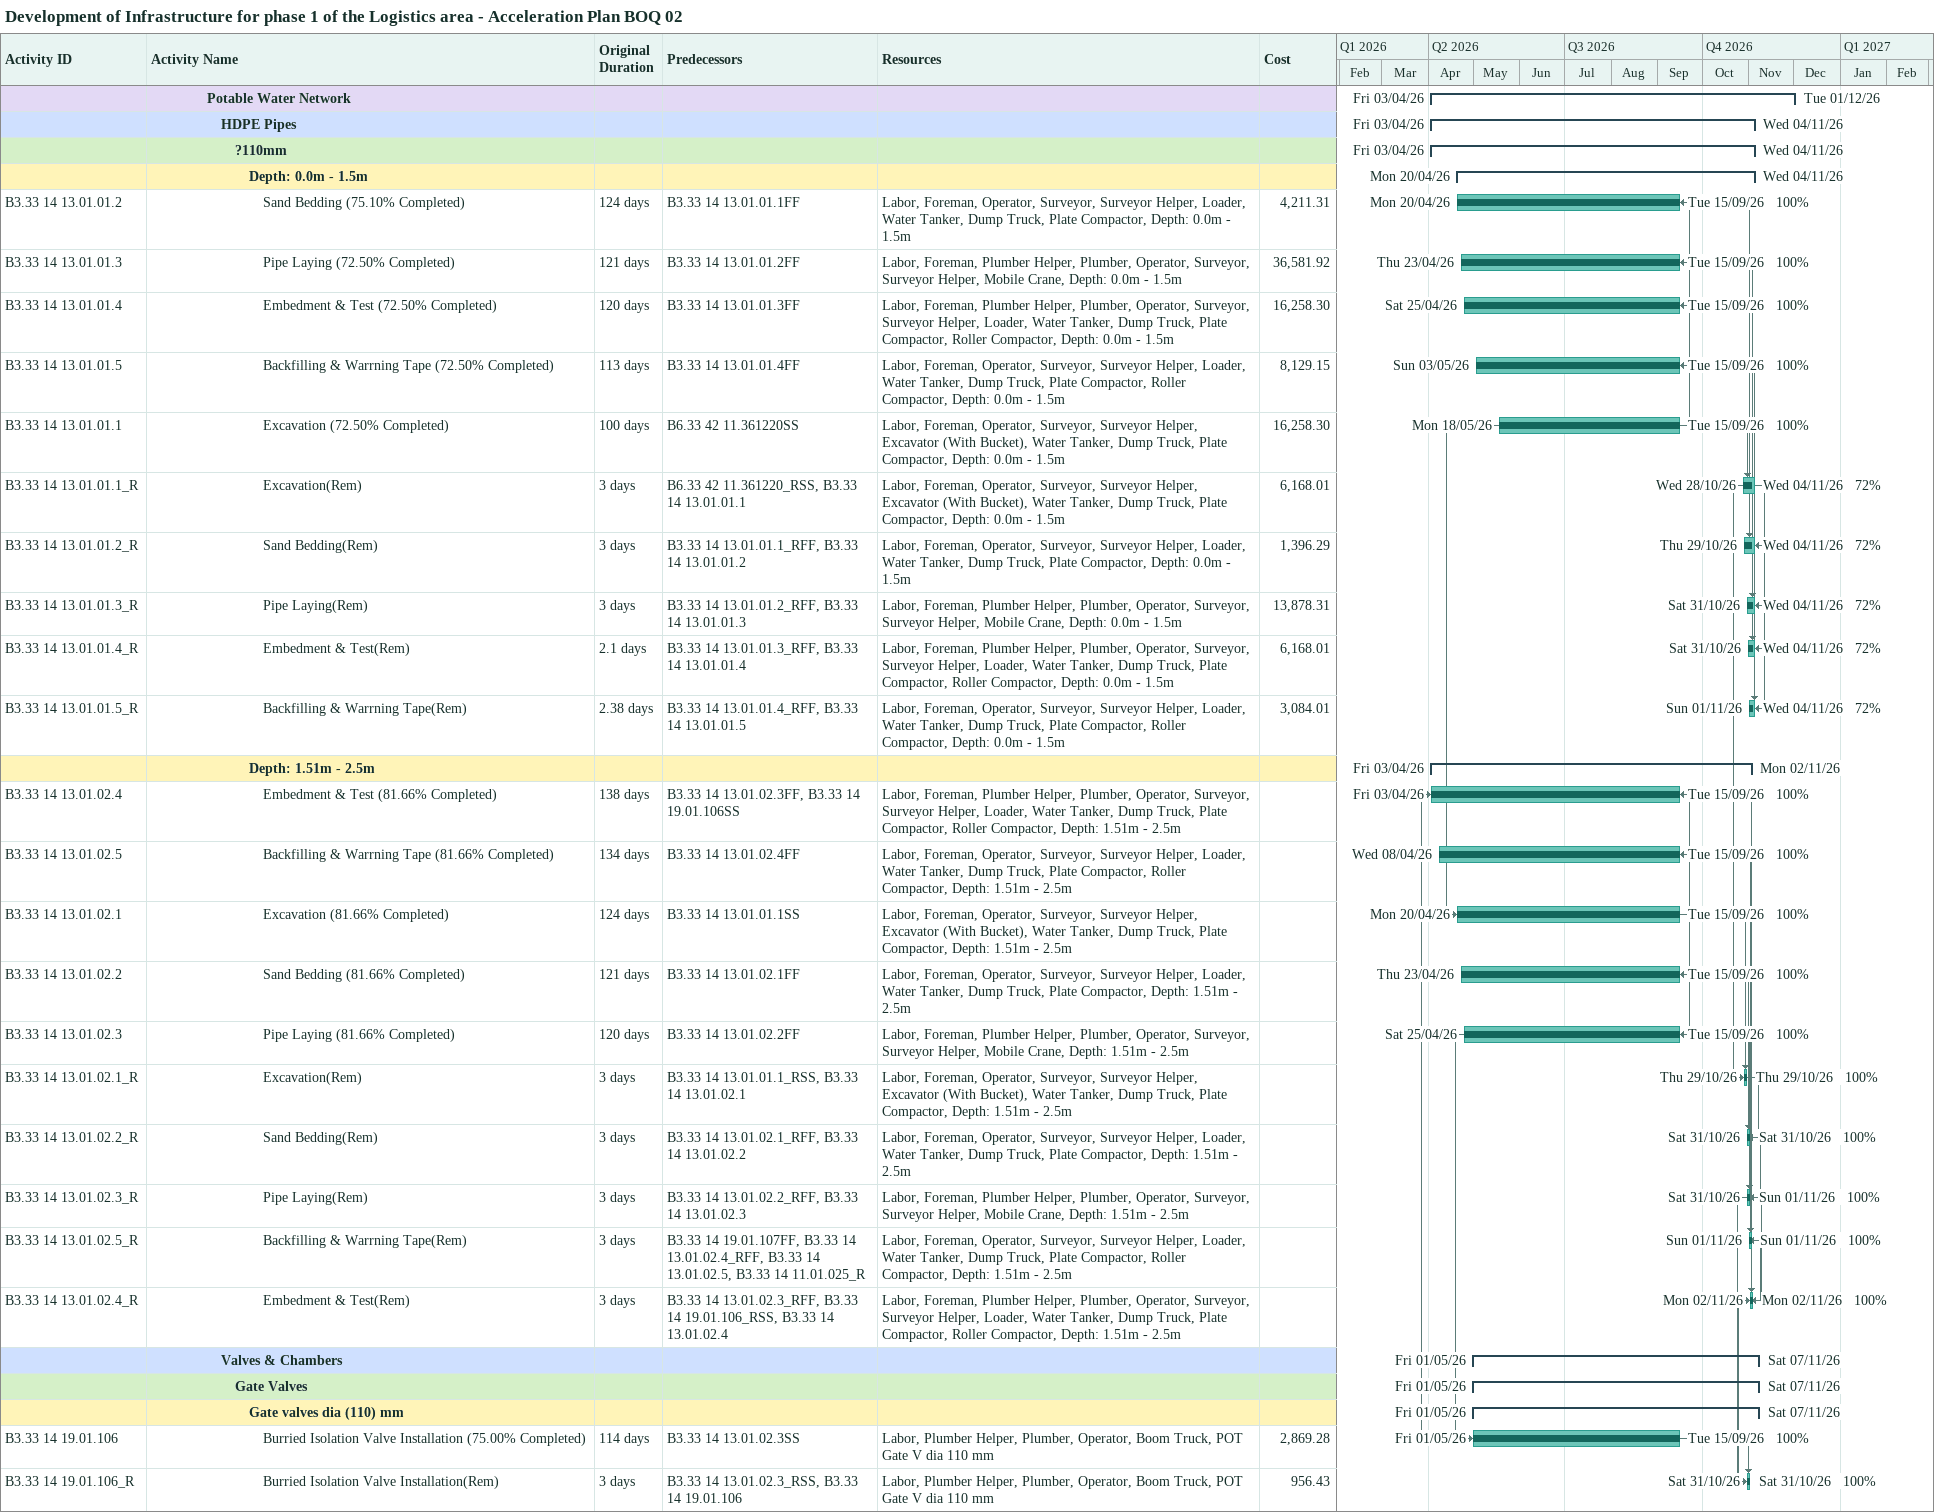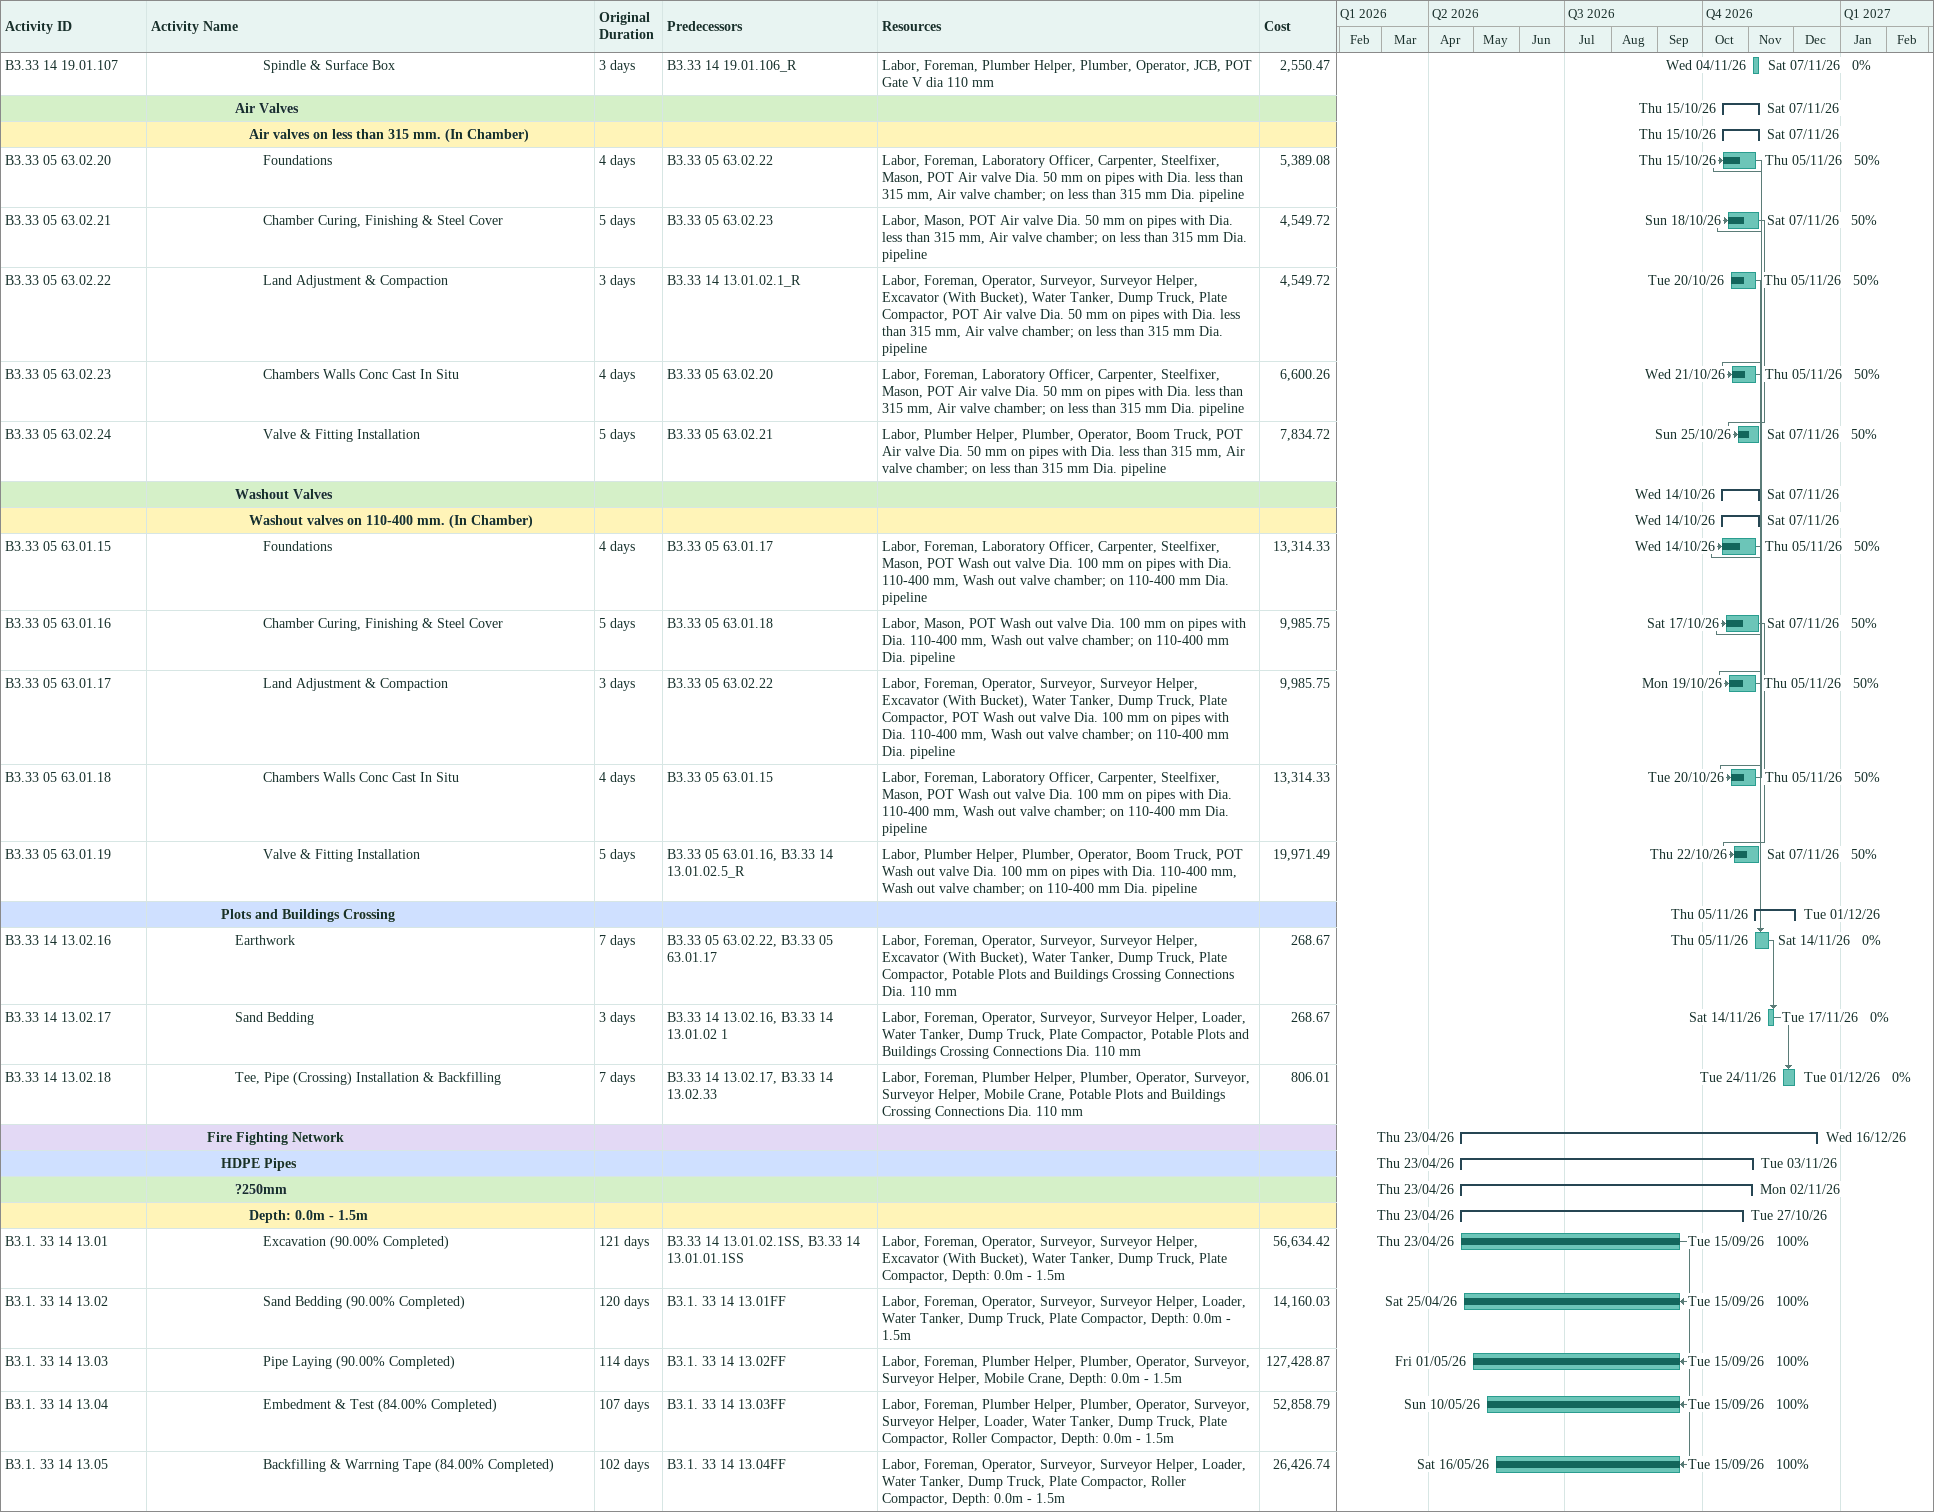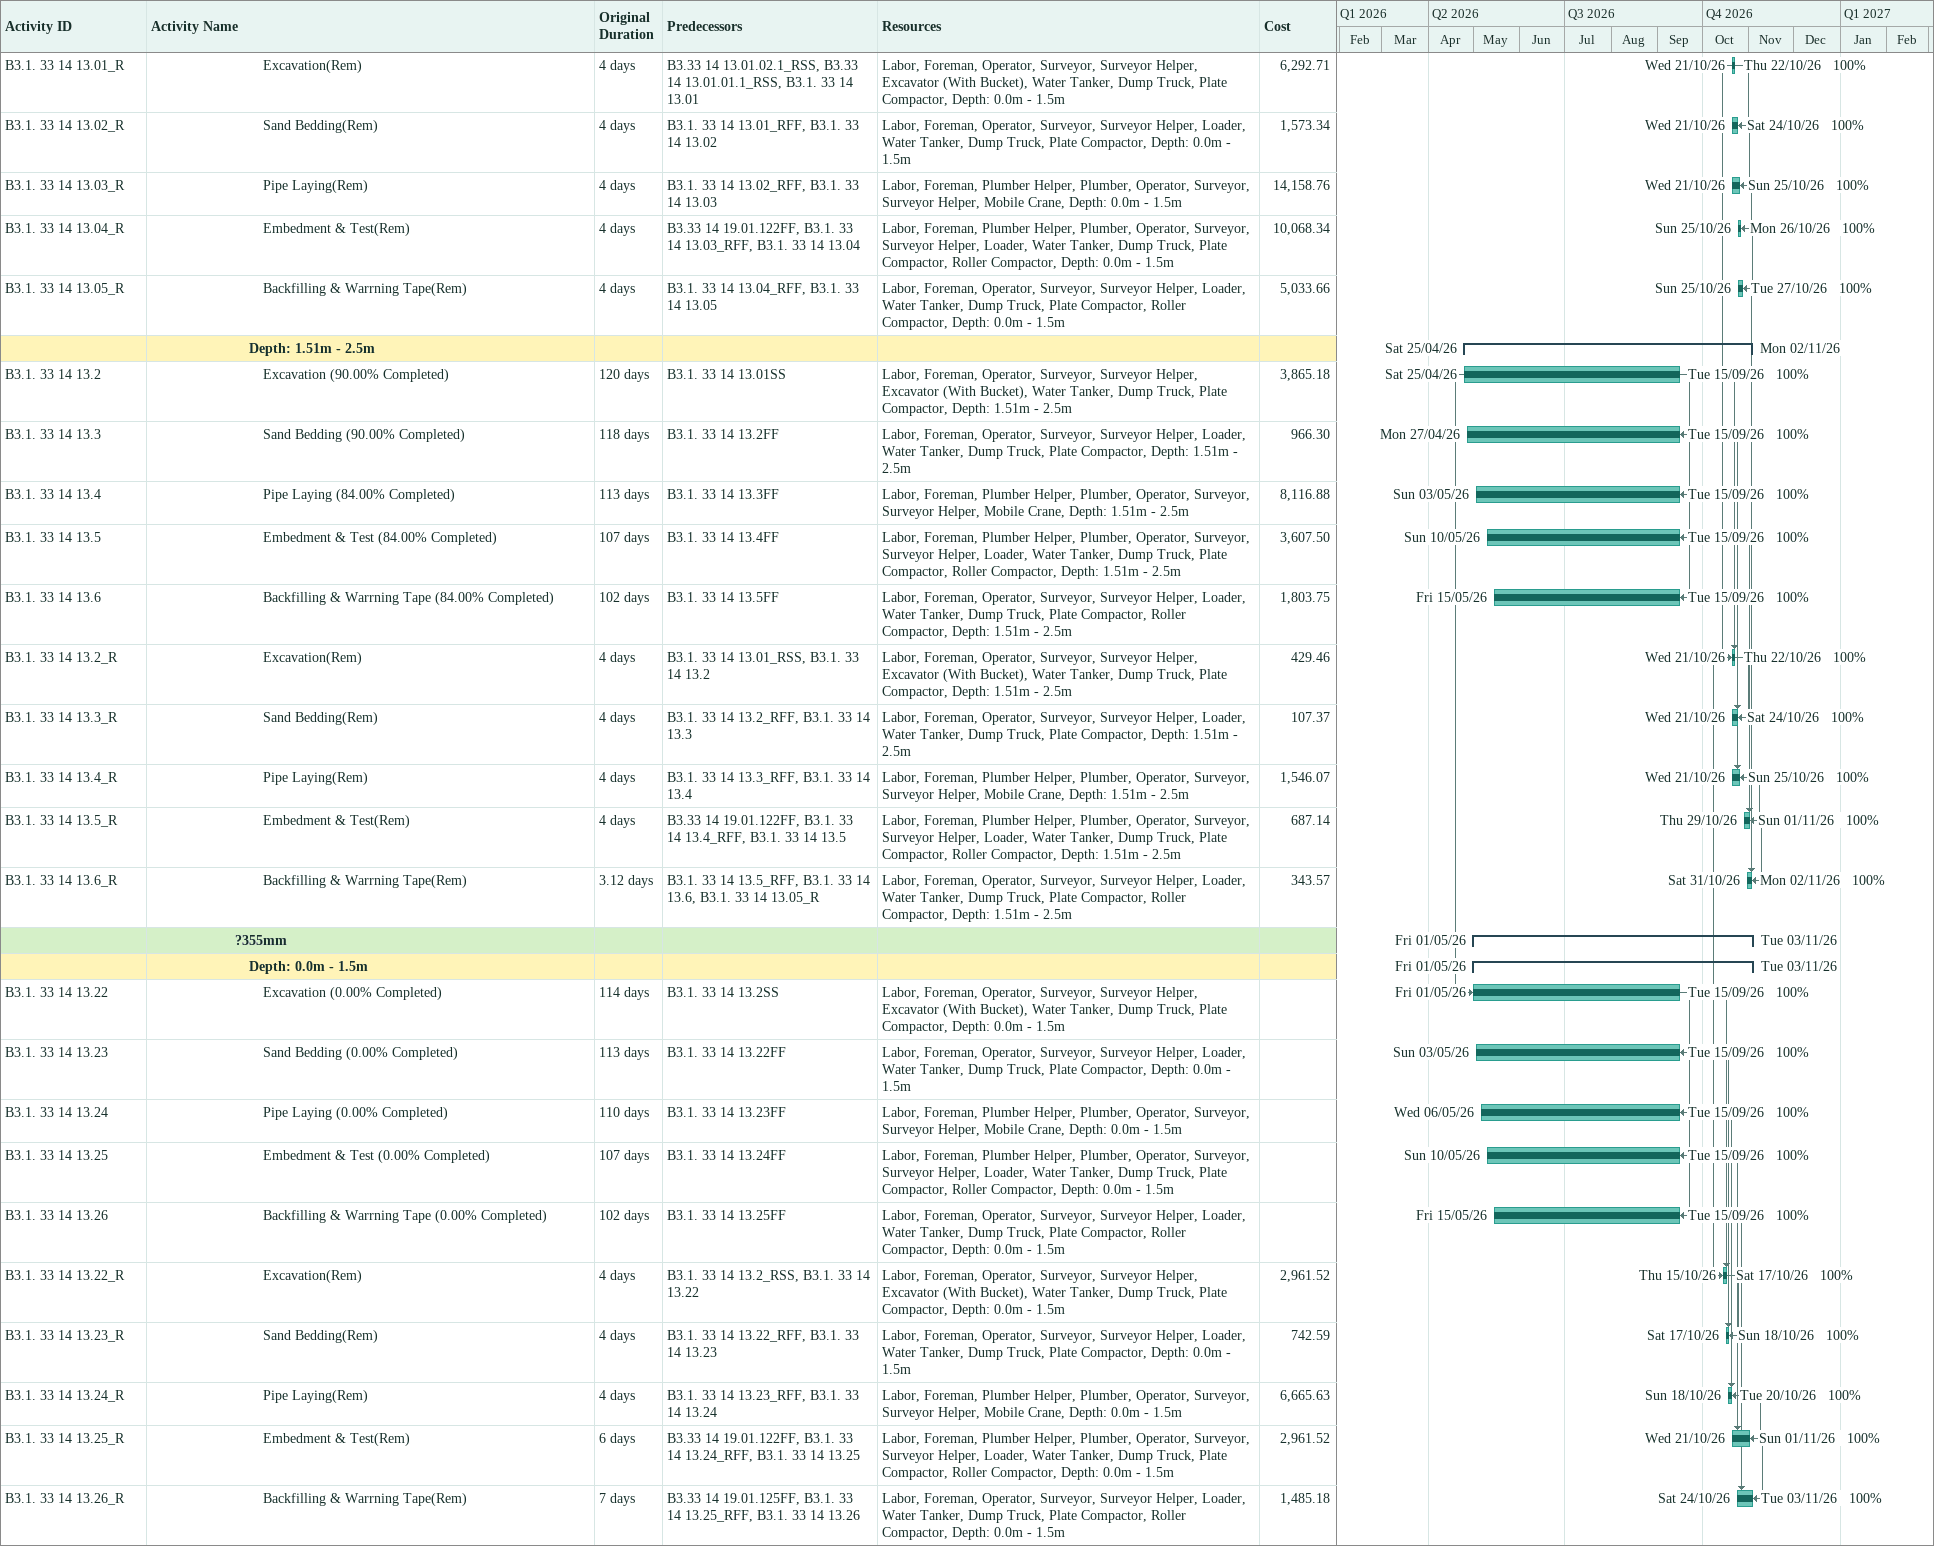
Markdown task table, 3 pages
Development of Infrastructure for phase 1 of the Logistics area - Acceleration Plan BOQ 02

| ID | Level | Task | Original duration | Start | Finish | Predecessors | Resources | % complete | Cost |
|---|---|---|---|---|---|---|---|---|---|
|  | 5 | **Potable Water Network** |  | 2026-04-03 | 2026-12-01 |  |  |  |  |
|  | 6 | **HDPE Pipes** |  | 2026-04-03 | 2026-11-04 |  |  |  |  |
|  | 7 | **?110mm** |  | 2026-04-03 | 2026-11-04 |  |  |  |  |
|  | 8 | **Depth: 0.0m - 1.5m** |  | 2026-04-20 | 2026-11-04 |  |  |  |  |
| B3.33 14 13.01.01.2 | 9 | Sand Bedding (75.10% Completed) | 124d | 2026-04-20 | 2026-09-15 | B3.33 14 13.01.01.1FF | Labor, Foreman, Operator, Surveyor, Surveyor Helper, Loader, Water Tanker, Dump Truck, Plate Compactor, Depth: 0.0m - 1.5m | 100 | 4211.31 |
| B3.33 14 13.01.01.3 | 9 | Pipe Laying (72.50% Completed) | 121d | 2026-04-23 | 2026-09-15 | B3.33 14 13.01.01.2FF | Labor, Foreman, Plumber Helper, Plumber, Operator, Surveyor, Surveyor Helper, Mobile Crane, Depth: 0.0m - 1.5m | 100 | 36581.92 |
| B3.33 14 13.01.01.4 | 9 | Embedment & Test (72.50% Completed) | 120d | 2026-04-25 | 2026-09-15 | B3.33 14 13.01.01.3FF | Labor, Foreman, Plumber Helper, Plumber, Operator, Surveyor, Surveyor Helper, Loader, Water Tanker, Dump Truck, Plate Compactor, Roller Compactor, Depth: 0.0m - 1.5m | 100 | 16258.30 |
| B3.33 14 13.01.01.5 | 9 | Backfilling & Warrning Tape (72.50% Completed) | 113d | 2026-05-03 | 2026-09-15 | B3.33 14 13.01.01.4FF | Labor, Foreman, Operator, Surveyor, Surveyor Helper, Loader, Water Tanker, Dump Truck, Plate Compactor, Roller Compactor, Depth: 0.0m - 1.5m | 100 | 8129.15 |
| B3.33 14 13.01.01.1 | 9 | Excavation (72.50% Completed) | 100d | 2026-05-18 | 2026-09-15 | B6.33 42 11.361220SS | Labor, Foreman, Operator, Surveyor, Surveyor Helper, Excavator (With Bucket), Water Tanker, Dump Truck, Plate Compactor, Depth: 0.0m - 1.5m | 100 | 16258.30 |
| B3.33 14 13.01.01.1_R | 9 | Excavation(Rem) | 3d | 2026-10-28 | 2026-11-04 | B6.33 42 11.361220_RSS, B3.33 14 13.01.01.1 | Labor, Foreman, Operator, Surveyor, Surveyor Helper, Excavator (With Bucket), Water Tanker, Dump Truck, Plate Compactor, Depth: 0.0m - 1.5m | 72 | 6168.01 |
| B3.33 14 13.01.01.2_R | 9 | Sand Bedding(Rem) | 3d | 2026-10-29 | 2026-11-04 | B3.33 14 13.01.01.1_RFF, B3.33 14 13.01.01.2 | Labor, Foreman, Operator, Surveyor, Surveyor Helper, Loader, Water Tanker, Dump Truck, Plate Compactor, Depth: 0.0m - 1.5m | 72 | 1396.29 |
| B3.33 14 13.01.01.3_R | 9 | Pipe Laying(Rem) | 3d | 2026-10-31 | 2026-11-04 | B3.33 14 13.01.01.2_RFF, B3.33 14 13.01.01.3 | Labor, Foreman, Plumber Helper, Plumber, Operator, Surveyor, Surveyor Helper, Mobile Crane, Depth: 0.0m - 1.5m | 72 | 13878.31 |
| B3.33 14 13.01.01.4_R | 9 | Embedment & Test(Rem) | 2.1d | 2026-10-31 | 2026-11-04 | B3.33 14 13.01.01.3_RFF, B3.33 14 13.01.01.4 | Labor, Foreman, Plumber Helper, Plumber, Operator, Surveyor, Surveyor Helper, Loader, Water Tanker, Dump Truck, Plate Compactor, Roller Compactor, Depth: 0.0m - 1.5m | 72 | 6168.01 |
| B3.33 14 13.01.01.5_R | 9 | Backfilling & Warrning Tape(Rem) | 2.38d | 2026-11-01 | 2026-11-04 | B3.33 14 13.01.01.4_RFF, B3.33 14 13.01.01.5 | Labor, Foreman, Operator, Surveyor, Surveyor Helper, Loader, Water Tanker, Dump Truck, Plate Compactor, Roller Compactor, Depth: 0.0m - 1.5m | 72 | 3084.01 |
|  | 8 | **Depth: 1.51m - 2.5m** |  | 2026-04-03 | 2026-11-02 |  |  |  |  |
| B3.33 14 13.01.02.4 | 9 | Embedment & Test (81.66% Completed) | 138d | 2026-04-03 | 2026-09-15 | B3.33 14 13.01.02.3FF, B3.33 14 19.01.106SS | Labor, Foreman, Plumber Helper, Plumber, Operator, Surveyor, Surveyor Helper, Loader, Water Tanker, Dump Truck, Plate Compactor, Roller Compactor, Depth: 1.51m - 2.5m | 100 |  |
| B3.33 14 13.01.02.5 | 9 | Backfilling & Warrning Tape (81.66% Completed) | 134d | 2026-04-08 | 2026-09-15 | B3.33 14 13.01.02.4FF | Labor, Foreman, Operator, Surveyor, Surveyor Helper, Loader, Water Tanker, Dump Truck, Plate Compactor, Roller Compactor, Depth: 1.51m - 2.5m | 100 |  |
| B3.33 14 13.01.02.1 | 9 | Excavation (81.66% Completed) | 124d | 2026-04-20 | 2026-09-15 | B3.33 14 13.01.01.1SS | Labor, Foreman, Operator, Surveyor, Surveyor Helper, Excavator (With Bucket), Water Tanker, Dump Truck, Plate Compactor, Depth: 1.51m - 2.5m | 100 |  |
| B3.33 14 13.01.02.2 | 9 | Sand Bedding (81.66% Completed) | 121d | 2026-04-23 | 2026-09-15 | B3.33 14 13.01.02.1FF | Labor, Foreman, Operator, Surveyor, Surveyor Helper, Loader, Water Tanker, Dump Truck, Plate Compactor, Depth: 1.51m - 2.5m | 100 |  |
| B3.33 14 13.01.02.3 | 9 | Pipe Laying (81.66% Completed) | 120d | 2026-04-25 | 2026-09-15 | B3.33 14 13.01.02.2FF | Labor, Foreman, Plumber Helper, Plumber, Operator, Surveyor, Surveyor Helper, Mobile Crane, Depth: 1.51m - 2.5m | 100 |  |
| B3.33 14 13.01.02.1_R | 9 | Excavation(Rem) | 3d | 2026-10-29 | 2026-10-29 | B3.33 14 13.01.01.1_RSS, B3.33 14 13.01.02.1 | Labor, Foreman, Operator, Surveyor, Surveyor Helper, Excavator (With Bucket), Water Tanker, Dump Truck, Plate Compactor, Depth: 1.51m - 2.5m | 100 |  |
| B3.33 14 13.01.02.2_R | 9 | Sand Bedding(Rem) | 3d | 2026-10-31 | 2026-10-31 | B3.33 14 13.01.02.1_RFF, B3.33 14 13.01.02.2 | Labor, Foreman, Operator, Surveyor, Surveyor Helper, Loader, Water Tanker, Dump Truck, Plate Compactor, Depth: 1.51m - 2.5m | 100 |  |
| B3.33 14 13.01.02.3_R | 9 | Pipe Laying(Rem) | 3d | 2026-10-31 | 2026-11-01 | B3.33 14 13.01.02.2_RFF, B3.33 14 13.01.02.3 | Labor, Foreman, Plumber Helper, Plumber, Operator, Surveyor, Surveyor Helper, Mobile Crane, Depth: 1.51m - 2.5m | 100 |  |
| B3.33 14 13.01.02.5_R | 9 | Backfilling & Warrning Tape(Rem) | 3d | 2026-11-01 | 2026-11-01 | B3.33 14 19.01.107FF, B3.33 14 13.01.02.4_RFF, B3.33 14 13.01.02.5, B3.33 14 11.01.025_R | Labor, Foreman, Operator, Surveyor, Surveyor Helper, Loader, Water Tanker, Dump Truck, Plate Compactor, Roller Compactor, Depth: 1.51m - 2.5m | 100 |  |
| B3.33 14 13.01.02.4_R | 9 | Embedment & Test(Rem) | 3d | 2026-11-02 | 2026-11-02 | B3.33 14 13.01.02.3_RFF, B3.33 14 19.01.106_RSS, B3.33 14 13.01.02.4 | Labor, Foreman, Plumber Helper, Plumber, Operator, Surveyor, Surveyor Helper, Loader, Water Tanker, Dump Truck, Plate Compactor, Roller Compactor, Depth: 1.51m - 2.5m | 100 |  |
|  | 6 | **Valves & Chambers** |  | 2026-05-01 | 2026-11-07 |  |  |  |  |
|  | 7 | **Gate Valves** |  | 2026-05-01 | 2026-11-07 |  |  |  |  |
|  | 8 | **Gate valves dia (110) mm** |  | 2026-05-01 | 2026-11-07 |  |  |  |  |
| B3.33 14 19.01.106 | 9 | Burried Isolation Valve Installation (75.00% Completed) | 114d | 2026-05-01 | 2026-09-15 | B3.33 14 13.01.02.3SS | Labor, Plumber Helper, Plumber, Operator, Boom Truck, POT Gate V dia 110 mm | 100 | 2869.28 |
| B3.33 14 19.01.106_R | 9 | Burried Isolation Valve Installation(Rem) | 3d | 2026-10-31 | 2026-10-31 | B3.33 14 13.01.02.3_RSS, B3.33 14 19.01.106 | Labor, Plumber Helper, Plumber, Operator, Boom Truck, POT Gate V dia 110 mm | 100 | 956.43 |
| B3.33 14 19.01.107 | 9 | Spindle & Surface Box | 3d | 2026-11-04 | 2026-11-07 | B3.33 14 19.01.106_R | Labor, Foreman, Plumber Helper, Plumber, Operator, JCB, POT Gate V dia 110 mm | 0 | 2550.47 |
|  | 7 | **Air Valves** |  | 2026-10-15 | 2026-11-07 |  |  |  |  |
|  | 8 | **Air valves on less than 315 mm. (In Chamber)** |  | 2026-10-15 | 2026-11-07 |  |  |  |  |
| B3.33 05 63.02.20 | 9 | Foundations | 4d | 2026-10-15 | 2026-11-05 | B3.33 05 63.02.22 | Labor, Foreman, Laboratory Officer, Carpenter, Steelfixer, Mason, POT Air valve Dia. 50 mm on pipes with Dia. less than 315 mm, Air valve chamber; on less than 315 mm Dia. pipeline | 50 | 5389.08 |
| B3.33 05 63.02.21 | 9 | Chamber Curing, Finishing & Steel Cover | 5d | 2026-10-18 | 2026-11-07 | B3.33 05 63.02.23 | Labor, Mason, POT Air valve Dia. 50 mm on pipes with Dia. less than 315 mm, Air valve chamber; on less than 315 mm Dia. pipeline | 50 | 4549.72 |
| B3.33 05 63.02.22 | 9 | Land Adjustment & Compaction | 3d | 2026-10-20 | 2026-11-05 | B3.33 14 13.01.02.1_R | Labor, Foreman, Operator, Surveyor, Surveyor Helper, Excavator (With Bucket), Water Tanker, Dump Truck, Plate Compactor, POT Air valve Dia. 50 mm on pipes with Dia. less than 315 mm, Air valve chamber; on less than 315 mm Dia. pipeline | 50 | 4549.72 |
| B3.33 05 63.02.23 | 9 | Chambers Walls Conc Cast In Situ | 4d | 2026-10-21 | 2026-11-05 | B3.33 05 63.02.20 | Labor, Foreman, Laboratory Officer, Carpenter, Steelfixer, Mason, POT Air valve Dia. 50 mm on pipes with Dia. less than 315 mm, Air valve chamber; on less than 315 mm Dia. pipeline | 50 | 6600.26 |
| B3.33 05 63.02.24 | 9 | Valve & Fitting Installation | 5d | 2026-10-25 | 2026-11-07 | B3.33 05 63.02.21 | Labor, Plumber Helper, Plumber, Operator, Boom Truck, POT Air valve Dia. 50 mm on pipes with Dia. less than 315 mm, Air valve chamber; on less than 315 mm Dia. pipeline | 50 | 7834.72 |
|  | 7 | **Washout Valves** |  | 2026-10-14 | 2026-11-07 |  |  |  |  |
|  | 8 | **Washout valves on 110-400 mm. (In Chamber)** |  | 2026-10-14 | 2026-11-07 |  |  |  |  |
| B3.33 05 63.01.15 | 9 | Foundations | 4d | 2026-10-14 | 2026-11-05 | B3.33 05 63.01.17 | Labor, Foreman, Laboratory Officer, Carpenter, Steelfixer, Mason, POT Wash out valve Dia. 100 mm on pipes with Dia. 110-400 mm, Wash out valve chamber; on 110-400 mm Dia. pipeline | 50 | 13314.33 |
| B3.33 05 63.01.16 | 9 | Chamber Curing, Finishing & Steel Cover | 5d | 2026-10-17 | 2026-11-07 | B3.33 05 63.01.18 | Labor, Mason, POT Wash out valve Dia. 100 mm on pipes with Dia. 110-400 mm, Wash out valve chamber; on 110-400 mm Dia. pipeline | 50 | 9985.75 |
| B3.33 05 63.01.17 | 9 | Land Adjustment & Compaction | 3d | 2026-10-19 | 2026-11-05 | B3.33 05 63.02.22 | Labor, Foreman, Operator, Surveyor, Surveyor Helper, Excavator (With Bucket), Water Tanker, Dump Truck, Plate Compactor, POT Wash out valve Dia. 100 mm on pipes with Dia. 110-400 mm, Wash out valve chamber; on 110-400 mm Dia. pipeline | 50 | 9985.75 |
| B3.33 05 63.01.18 | 9 | Chambers Walls Conc Cast In Situ | 4d | 2026-10-20 | 2026-11-05 | B3.33 05 63.01.15 | Labor, Foreman, Laboratory Officer, Carpenter, Steelfixer, Mason, POT Wash out valve Dia. 100 mm on pipes with Dia. 110-400 mm, Wash out valve chamber; on 110-400 mm Dia. pipeline | 50 | 13314.33 |
| B3.33 05 63.01.19 | 9 | Valve & Fitting Installation | 5d | 2026-10-22 | 2026-11-07 | B3.33 05 63.01.16, B3.33 14 13.01.02.5_R | Labor, Plumber Helper, Plumber, Operator, Boom Truck, POT Wash out valve Dia. 100 mm on pipes with Dia. 110-400 mm, Wash out valve chamber; on 110-400 mm Dia. pipeline | 50 | 19971.49 |
|  | 6 | **Plots and Buildings Crossing** |  | 2026-11-05 | 2026-12-01 |  |  |  |  |
| B3.33 14 13.02.16 | 7 | Earthwork | 7d | 2026-11-05 | 2026-11-14 | B3.33 05 63.02.22, B3.33 05 63.01.17 | Labor, Foreman, Operator, Surveyor, Surveyor Helper, Excavator (With Bucket), Water Tanker, Dump Truck, Plate Compactor, Potable Plots and Buildings Crossing Connections Dia. 110 mm | 0 | 268.67 |
| B3.33 14 13.02.17 | 7 | Sand Bedding | 3d | 2026-11-14 | 2026-11-17 | B3.33 14 13.02.16, B3.33 14 13.01.02 1 | Labor, Foreman, Operator, Surveyor, Surveyor Helper, Loader, Water Tanker, Dump Truck, Plate Compactor, Potable Plots and Buildings Crossing Connections Dia. 110 mm | 0 | 268.67 |
| B3.33 14 13.02.18 | 7 | Tee, Pipe (Crossing) Installation & Backfilling | 7d | 2026-11-24 | 2026-12-01 | B3.33 14 13.02.17, B3.33 14 13.02.33 | Labor, Foreman, Plumber Helper, Plumber, Operator, Surveyor, Surveyor Helper, Mobile Crane, Potable Plots and Buildings Crossing Connections Dia. 110 mm | 0 | 806.01 |
|  | 5 | **Fire Fighting Network** |  | 2026-04-23 | 2026-12-16 |  |  |  |  |
|  | 6 | **HDPE Pipes** |  | 2026-04-23 | 2026-11-03 |  |  |  |  |
|  | 7 | **?250mm** |  | 2026-04-23 | 2026-11-02 |  |  |  |  |
|  | 8 | **Depth: 0.0m - 1.5m** |  | 2026-04-23 | 2026-10-27 |  |  |  |  |
| B3.1. 33 14 13.01 | 9 | Excavation (90.00% Completed) | 121d | 2026-04-23 | 2026-09-15 | B3.33 14 13.01.02.1SS, B3.33 14 13.01.01.1SS | Labor, Foreman, Operator, Surveyor, Surveyor Helper, Excavator (With Bucket), Water Tanker, Dump Truck, Plate Compactor, Depth: 0.0m - 1.5m | 100 | 56634.42 |
| B3.1. 33 14 13.02 | 9 | Sand Bedding (90.00% Completed) | 120d | 2026-04-25 | 2026-09-15 | B3.1. 33 14 13.01FF | Labor, Foreman, Operator, Surveyor, Surveyor Helper, Loader, Water Tanker, Dump Truck, Plate Compactor, Depth: 0.0m - 1.5m | 100 | 14160.03 |
| B3.1. 33 14 13.03 | 9 | Pipe Laying (90.00% Completed) | 114d | 2026-05-01 | 2026-09-15 | B3.1. 33 14 13.02FF | Labor, Foreman, Plumber Helper, Plumber, Operator, Surveyor, Surveyor Helper, Mobile Crane, Depth: 0.0m - 1.5m | 100 | 127428.87 |
| B3.1. 33 14 13.04 | 9 | Embedment & Test (84.00% Completed) | 107d | 2026-05-10 | 2026-09-15 | B3.1. 33 14 13.03FF | Labor, Foreman, Plumber Helper, Plumber, Operator, Surveyor, Surveyor Helper, Loader, Water Tanker, Dump Truck, Plate Compactor, Roller Compactor, Depth: 0.0m - 1.5m | 100 | 52858.79 |
| B3.1. 33 14 13.05 | 9 | Backfilling & Warrning Tape (84.00% Completed) | 102d | 2026-05-16 | 2026-09-15 | B3.1. 33 14 13.04FF | Labor, Foreman, Operator, Surveyor, Surveyor Helper, Loader, Water Tanker, Dump Truck, Plate Compactor, Roller Compactor, Depth: 0.0m - 1.5m | 100 | 26426.74 |
| B3.1. 33 14 13.01_R | 9 | Excavation(Rem) | 4d | 2026-10-21 | 2026-10-22 | B3.33 14 13.01.02.1_RSS, B3.33 14 13.01.01.1_RSS, B3.1. 33 14 13.01 | Labor, Foreman, Operator, Surveyor, Surveyor Helper, Excavator (With Bucket), Water Tanker, Dump Truck, Plate Compactor, Depth: 0.0m - 1.5m | 100 | 6292.71 |
| B3.1. 33 14 13.02_R | 9 | Sand Bedding(Rem) | 4d | 2026-10-21 | 2026-10-24 | B3.1. 33 14 13.01_RFF, B3.1. 33 14 13.02 | Labor, Foreman, Operator, Surveyor, Surveyor Helper, Loader, Water Tanker, Dump Truck, Plate Compactor, Depth: 0.0m - 1.5m | 100 | 1573.34 |
| B3.1. 33 14 13.03_R | 9 | Pipe Laying(Rem) | 4d | 2026-10-21 | 2026-10-25 | B3.1. 33 14 13.02_RFF, B3.1. 33 14 13.03 | Labor, Foreman, Plumber Helper, Plumber, Operator, Surveyor, Surveyor Helper, Mobile Crane, Depth: 0.0m - 1.5m | 100 | 14158.76 |
| B3.1. 33 14 13.04_R | 9 | Embedment & Test(Rem) | 4d | 2026-10-25 | 2026-10-26 | B3.33 14 19.01.122FF, B3.1. 33 14 13.03_RFF, B3.1. 33 14 13.04 | Labor, Foreman, Plumber Helper, Plumber, Operator, Surveyor, Surveyor Helper, Loader, Water Tanker, Dump Truck, Plate Compactor, Roller Compactor, Depth: 0.0m - 1.5m | 100 | 10068.34 |
| B3.1. 33 14 13.05_R | 9 | Backfilling & Warrning Tape(Rem) | 4d | 2026-10-25 | 2026-10-27 | B3.1. 33 14 13.04_RFF, B3.1. 33 14 13.05 | Labor, Foreman, Operator, Surveyor, Surveyor Helper, Loader, Water Tanker, Dump Truck, Plate Compactor, Roller Compactor, Depth: 0.0m - 1.5m | 100 | 5033.66 |
|  | 8 | **Depth: 1.51m - 2.5m** |  | 2026-04-25 | 2026-11-02 |  |  |  |  |
| B3.1. 33 14 13.2 | 9 | Excavation (90.00% Completed) | 120d | 2026-04-25 | 2026-09-15 | B3.1. 33 14 13.01SS | Labor, Foreman, Operator, Surveyor, Surveyor Helper, Excavator (With Bucket), Water Tanker, Dump Truck, Plate Compactor, Depth: 1.51m - 2.5m | 100 | 3865.18 |
| B3.1. 33 14 13.3 | 9 | Sand Bedding (90.00% Completed) | 118d | 2026-04-27 | 2026-09-15 | B3.1. 33 14 13.2FF | Labor, Foreman, Operator, Surveyor, Surveyor Helper, Loader, Water Tanker, Dump Truck, Plate Compactor, Depth: 1.51m - 2.5m | 100 | 966.30 |
| B3.1. 33 14 13.4 | 9 | Pipe Laying (84.00% Completed) | 113d | 2026-05-03 | 2026-09-15 | B3.1. 33 14 13.3FF | Labor, Foreman, Plumber Helper, Plumber, Operator, Surveyor, Surveyor Helper, Mobile Crane, Depth: 1.51m - 2.5m | 100 | 8116.88 |
| B3.1. 33 14 13.5 | 9 | Embedment & Test (84.00% Completed) | 107d | 2026-05-10 | 2026-09-15 | B3.1. 33 14 13.4FF | Labor, Foreman, Plumber Helper, Plumber, Operator, Surveyor, Surveyor Helper, Loader, Water Tanker, Dump Truck, Plate Compactor, Roller Compactor, Depth: 1.51m - 2.5m | 100 | 3607.50 |
| B3.1. 33 14 13.6 | 9 | Backfilling & Warrning Tape (84.00% Completed) | 102d | 2026-05-15 | 2026-09-15 | B3.1. 33 14 13.5FF | Labor, Foreman, Operator, Surveyor, Surveyor Helper, Loader, Water Tanker, Dump Truck, Plate Compactor, Roller Compactor, Depth: 1.51m - 2.5m | 100 | 1803.75 |
| B3.1. 33 14 13.2_R | 9 | Excavation(Rem) | 4d | 2026-10-21 | 2026-10-22 | B3.1. 33 14 13.01_RSS, B3.1. 33 14 13.2 | Labor, Foreman, Operator, Surveyor, Surveyor Helper, Excavator (With Bucket), Water Tanker, Dump Truck, Plate Compactor, Depth: 1.51m - 2.5m | 100 | 429.46 |
| B3.1. 33 14 13.3_R | 9 | Sand Bedding(Rem) | 4d | 2026-10-21 | 2026-10-24 | B3.1. 33 14 13.2_RFF, B3.1. 33 14 13.3 | Labor, Foreman, Operator, Surveyor, Surveyor Helper, Loader, Water Tanker, Dump Truck, Plate Compactor, Depth: 1.51m - 2.5m | 100 | 107.37 |
| B3.1. 33 14 13.4_R | 9 | Pipe Laying(Rem) | 4d | 2026-10-21 | 2026-10-25 | B3.1. 33 14 13.3_RFF, B3.1. 33 14 13.4 | Labor, Foreman, Plumber Helper, Plumber, Operator, Surveyor, Surveyor Helper, Mobile Crane, Depth: 1.51m - 2.5m | 100 | 1546.07 |
| B3.1. 33 14 13.5_R | 9 | Embedment & Test(Rem) | 4d | 2026-10-29 | 2026-11-01 | B3.33 14 19.01.122FF, B3.1. 33 14 13.4_RFF, B3.1. 33 14 13.5 | Labor, Foreman, Plumber Helper, Plumber, Operator, Surveyor, Surveyor Helper, Loader, Water Tanker, Dump Truck, Plate Compactor, Roller Compactor, Depth: 1.51m - 2.5m | 100 | 687.14 |
| B3.1. 33 14 13.6_R | 9 | Backfilling & Warrning Tape(Rem) | 3.12d | 2026-10-31 | 2026-11-02 | B3.1. 33 14 13.5_RFF, B3.1. 33 14 13.6, B3.1. 33 14 13.05_R | Labor, Foreman, Operator, Surveyor, Surveyor Helper, Loader, Water Tanker, Dump Truck, Plate Compactor, Roller Compactor, Depth: 1.51m - 2.5m | 100 | 343.57 |
|  | 7 | **?355mm** |  | 2026-05-01 | 2026-11-03 |  |  |  |  |
|  | 8 | **Depth: 0.0m - 1.5m** |  | 2026-05-01 | 2026-11-03 |  |  |  |  |
| B3.1. 33 14 13.22 | 9 | Excavation (0.00% Completed) | 114d | 2026-05-01 | 2026-09-15 | B3.1. 33 14 13.2SS | Labor, Foreman, Operator, Surveyor, Surveyor Helper, Excavator (With Bucket), Water Tanker, Dump Truck, Plate Compactor, Depth: 0.0m - 1.5m | 100 |  |
| B3.1. 33 14 13.23 | 9 | Sand Bedding (0.00% Completed) | 113d | 2026-05-03 | 2026-09-15 | B3.1. 33 14 13.22FF | Labor, Foreman, Operator, Surveyor, Surveyor Helper, Loader, Water Tanker, Dump Truck, Plate Compactor, Depth: 0.0m - 1.5m | 100 |  |
| B3.1. 33 14 13.24 | 9 | Pipe Laying (0.00% Completed) | 110d | 2026-05-06 | 2026-09-15 | B3.1. 33 14 13.23FF | Labor, Foreman, Plumber Helper, Plumber, Operator, Surveyor, Surveyor Helper, Mobile Crane, Depth: 0.0m - 1.5m | 100 |  |
| B3.1. 33 14 13.25 | 9 | Embedment & Test (0.00% Completed) | 107d | 2026-05-10 | 2026-09-15 | B3.1. 33 14 13.24FF | Labor, Foreman, Plumber Helper, Plumber, Operator, Surveyor, Surveyor Helper, Loader, Water Tanker, Dump Truck, Plate Compactor, Roller Compactor, Depth: 0.0m - 1.5m | 100 |  |
| B3.1. 33 14 13.26 | 9 | Backfilling & Warrning Tape (0.00% Completed) | 102d | 2026-05-15 | 2026-09-15 | B3.1. 33 14 13.25FF | Labor, Foreman, Operator, Surveyor, Surveyor Helper, Loader, Water Tanker, Dump Truck, Plate Compactor, Roller Compactor, Depth: 0.0m - 1.5m | 100 |  |
| B3.1. 33 14 13.22_R | 9 | Excavation(Rem) | 4d | 2026-10-15 | 2026-10-17 | B3.1. 33 14 13.2_RSS, B3.1. 33 14 13.22 | Labor, Foreman, Operator, Surveyor, Surveyor Helper, Excavator (With Bucket), Water Tanker, Dump Truck, Plate Compactor, Depth: 0.0m - 1.5m | 100 | 2961.52 |
| B3.1. 33 14 13.23_R | 9 | Sand Bedding(Rem) | 4d | 2026-10-17 | 2026-10-18 | B3.1. 33 14 13.22_RFF, B3.1. 33 14 13.23 | Labor, Foreman, Operator, Surveyor, Surveyor Helper, Loader, Water Tanker, Dump Truck, Plate Compactor, Depth: 0.0m - 1.5m | 100 | 742.59 |
| B3.1. 33 14 13.24_R | 9 | Pipe Laying(Rem) | 4d | 2026-10-18 | 2026-10-20 | B3.1. 33 14 13.23_RFF, B3.1. 33 14 13.24 | Labor, Foreman, Plumber Helper, Plumber, Operator, Surveyor, Surveyor Helper, Mobile Crane, Depth: 0.0m - 1.5m | 100 | 6665.63 |
| B3.1. 33 14 13.25_R | 9 | Embedment & Test(Rem) | 6d | 2026-10-21 | 2026-11-01 | B3.33 14 19.01.122FF, B3.1. 33 14 13.24_RFF, B3.1. 33 14 13.25 | Labor, Foreman, Plumber Helper, Plumber, Operator, Surveyor, Surveyor Helper, Loader, Water Tanker, Dump Truck, Plate Compactor, Roller Compactor, Depth: 0.0m - 1.5m | 100 | 2961.52 |
| B3.1. 33 14 13.26_R | 9 | Backfilling & Warrning Tape(Rem) | 7d | 2026-10-24 | 2026-11-03 | B3.33 14 19.01.125FF, B3.1. 33 14 13.25_RFF, B3.1. 33 14 13.26 | Labor, Foreman, Operator, Surveyor, Surveyor Helper, Loader, Water Tanker, Dump Truck, Plate Compactor, Roller Compactor, Depth: 0.0m - 1.5m | 100 | 1485.18 |
